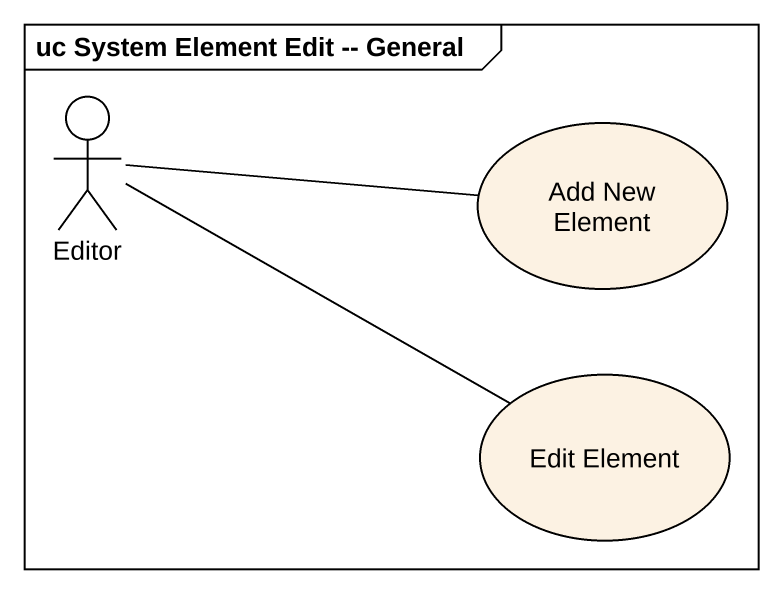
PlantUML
@startuml
mainframe uc System Element Edit -- General
actor Editor
usecase "Add New Element" as Add_New_Element
usecase "Edit Element" as Edit_Element
Editor -right- Add_New_Element
Editor -right- Edit_Element
@enduml
